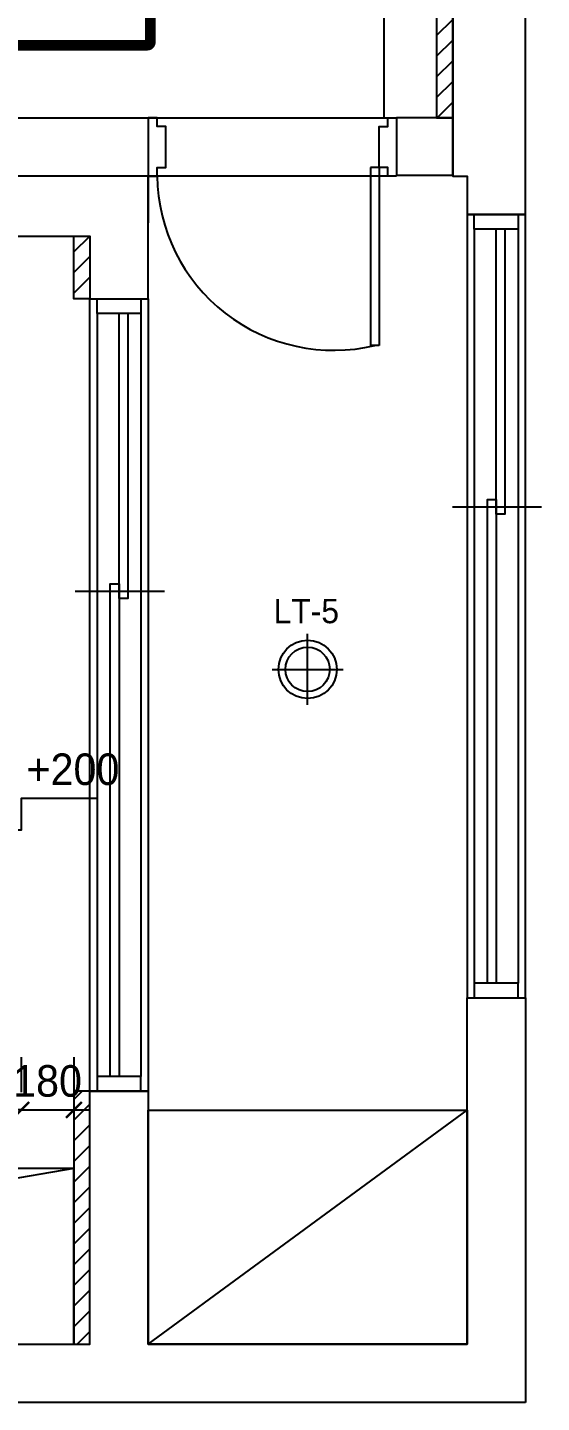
# Model space of a CAD drawing. Header units: millimetres. Extents: x 261942 to 379971, y 117646 to 213875.
# Drawn here: x 329571 to 331331, y 158634 to 163338 of the extents above; entities that cross this region are included whole.
import ezdxf
from ezdxf.enums import TextEntityAlignment as Align

# ---------------------------------------------------------------- set-up
doc = ezdxf.new("R2010")
doc.units = ezdxf.units.MM
doc.header["$LTSCALE"] = 100
doc.header["$PDMODE"] = 3
doc.linetypes.add('HID', pattern=[2.3, 1.5, -0.8])
doc.layers.get('DEFPOINTS').update_dxf_attribs({"color": 248})
for name, color, linetype in [('02-WAL', 2, 'Continuous'), ('03-WAL NEW', 3, 'Continuous'), ('04-WIN', 4, 'Continuous'), ('06-FUR', 6, 'Continuous'), ('06-LIGHT', 4, 'Continuous'), ('07-DIM', 5, 'Continuous'), ('07-DIM WAL', 5, 'Continuous'), ('RC-LIGHT', 7, 'Continuous'), ('도면층4', 4, 'Continuous'), ('설비', 7, 'Continuous')]:
    doc.layers.add(name, color=color, linetype=linetype)
doc.styles.add('YOURNAME', font='HY울릉도M.TTF')
doc.styles.add('코레일둥고', font='Korail_Round_Gothic_Medium.ttf')
doc.dimstyles.new('YOURNAME-60', dxfattribs={"dimscale": 60, "dimtxt": 1.8, "dimasz": 0.9, "dimexe": 1, "dimexo": 3, "dimgap": 0.7, "dimtad": 1, "dimdec": 0, "dimzin": 0, "dimdsep": 46, "dimtxsty": 'YOURNAME', "dimblk": 'ARCHTICK', "dimcen": 0, "dimclrd": 1, "dimclre": 1, "dimclrt": 7, "dimadec": 0, "dimazin": 0, "dimtfac": 1, "dimtdec": 0, "dimtix": 1, "dimtmove": 2, "dimatfit": 3, "dimldrblk": 'ARCHTICK', "dimfxl": 0, "dimtolj": 1, "dimtzin": 0, "dimarcsym": 0})

# ---------------------------------------------------------------- blocks, each defined once
blk = doc.blocks.new('_ArchTick')
at = {"color": 0, "linetype": 'ByBlock', "const_width": 0.15}
blk.add_lwpolyline([(-0.5, -0.5), (0.5, 0.5)], dxfattribs=at)
blk = doc.blocks.new('*D135')
at = {"layer": '07-DIM', "color": 1, "lineweight": -2}
for p, q in [((329549.7, 159815), (329549.7, 159695)), ((329729.7, 159815), (329729.7, 159695)), ((329549.7, 159635), (329495.7, 159635)), ((329549.7, 159635), (329729.7, 159635)), ((329729.7, 159635), (329783.7, 159635))]:
    blk.add_line(p, q, dxfattribs=at)
at = {"layer": 'DEFPOINTS', "color": 0}
for p in [(329549.7, 159635), (329729.7, 159635), (329729.7, 159635)]:
    blk.add_point(p, dxfattribs=at)
at = {"layer": '07-DIM', "color": 1, "lineweight": -2, "xscale": 54, "yscale": 54, "zscale": 54}
blk.add_blockref('_ArchTick', (329549.7, 159635), dxfattribs=at)
at = {"layer": '07-DIM', "color": 1, "lineweight": -2, "xscale": 54, "yscale": 54, "zscale": 54, "rotation": 180}
blk.add_blockref('_ArchTick', (329729.7, 159635), dxfattribs=at)
at = {"layer": '07-DIM', "color": 7, "insert": (329639.7, 159733.2), "char_height": 108, "attachment_point": 5, "style": 'YOURNAME'}
blk.add_mtext('\\A1;180', dxfattribs=at)
blk = doc.blocks.new('RRHREU')
at = {"color": 1, "linetype": 'Continuous'}
for p, q in [((119141.7, 54330.2), (119141.7, 54530.2)), ((119041.7, 54430.2), (119241.7, 54430.2))]:
    blk.add_line(p, q, dxfattribs=at)
at = {"layer": 'RC-LIGHT'}
for radius in [82.5, 62.5]:
    blk.add_circle((119141.7, 54430.2), radius, dxfattribs=at)
blk = doc.blocks.new('FLOORPLAN')
at = {"layer": '02-WAL'}
for p, q in [((183885.9, 56466.5), (184085.9, 56466.5)), ((183885.9, 55282.5), (183885.9, 56466.5)), ((184085.9, 56466.5), (184085.9, 55082.5)), ((182594.9, 55282.5), (182594.9, 56147.5)), ((182594.9, 56147.5), (182794.9, 56147.5)), ((182794.9, 56147.5), (182794.9, 55282.5)), ((179019.9, 55282.5), (182594.9, 55282.5)), ((182794.9, 55282.5), (183885.9, 55282.5)), ((184085.9, 55082.5), (172680.9, 55082.5))]:
    blk.add_line(p, q, dxfattribs=at)
blk.add_lwpolyline([(183836.9, 60126.5), (183836.9, 59277.5), (183885.9, 59277.5), (183885.9, 59146.5), (184085.9, 59146.5), (184085.9, 60126.5), (183836.9, 60126.5)], dxfattribs=at)
blk.add_lwpolyline([(182794.9, 59277.5), (178819.9, 59277.5), (178819.9, 59072.5), (182594.9, 59072.5), (182594.9, 58857.5), (182794.9, 58857.5)], close=True, dxfattribs=at)
at = {"layer": '04-WIN'}
for p, q in [((183910.9, 59096.5), (183910.9, 56516.5)), ((184060.9, 59096.5), (184060.9, 56516.5)), ((182619.9, 58807.5), (182619.9, 56197.5)), ((182769.9, 58807.5), (182769.9, 56197.5)), ((183835.9, 58146.5), (184140.9, 58146.5)), ((182544.9, 57857.5), (182849.9, 57857.5))]:
    blk.add_line(p, q, dxfattribs=at)
for points in [[(184085.9, 59146.5), (183885.9, 59146.5), (183885.9, 56466.5), (184085.9, 56466.5)], [(184060.9, 59146.5), (184060.9, 59096.5), (183910.9, 59096.5), (183910.9, 59146.5)], [(182594.9, 58857.5), (182794.9, 58857.5), (182794.9, 56147.5), (182594.9, 56147.5)], [(182769.9, 58857.5), (182769.9, 58807.5), (182619.9, 58807.5), (182619.9, 58857.5)], [(183985.9, 58171.5), (183985.9, 56516.5), (183955.9, 56516.5), (183955.9, 58171.5)], [(182694.9, 57882.5), (182694.9, 56197.5), (182664.9, 56197.5), (182664.9, 57882.5)], [(184060.9, 56466.5), (184060.9, 56516.5), (183910.9, 56516.5), (183910.9, 56466.5)], [(182769.9, 56147.5), (182769.9, 56197.5), (182619.9, 56197.5), (182619.9, 56147.5)]]:
    blk.add_lwpolyline(points, close=True, dxfattribs=at)
for points in [[(184015.9, 59096.5), (184015.9, 58121.5), (183985.9, 58121.5), (183985.9, 59096.5)], [(182724.9, 58807.5), (182724.9, 57832.5), (182694.9, 57832.5), (182694.9, 58807.5)]]:
    blk.add_lwpolyline(points, dxfattribs=at)

msp = doc.modelspace()

# ---------------------------------------------------------------- hatches: boundary and pattern name
at = {"layer": '03-WAL NEW'}
h = msp.add_hatch(dxfattribs=at)
h.set_pattern_fill('_USER', color=256, scale=50, angle=45, pattern_type=0)
h.set_pattern_definition([(45, (-9.457, -18189), (-35.355339, 35.355339), [])])
h.paths.add_polyline_path([(330971.7, 167202.9), (331026.7, 167202.9), (331026.7, 166547.9), (330971.7, 166547.9)])
h.paths.add_polyline_path([(331026.7, 163677.9), (330971.7, 163677.9), (330971.7, 163028.9), (331026.7, 163028.9)])
h = msp.add_hatch(dxfattribs=at)
h.set_pattern_fill('_USER', color=256, scale=50, angle=45, pattern_type=0)
h.set_pattern_definition([(45, (0, 0), (-35.355339, 35.355339), [])])
h.paths.add_polyline_path([(329729.7, 162623.9), (329784.7, 162623.9), (329784.7, 162408.9), (329729.7, 162408.9)])
h.paths.add_polyline_path([(329784.7, 159698.9), (329729.7, 159698.9), (329729.7, 158833.9), (329784.7, 158833.9)])

# ---------------------------------------------------------------- linework, layer by layer
for points in [[(331026.7, 163677.9), (330971.7, 163677.9), (330971.7, 163028.9), (331026.7, 163028.9)], [(330834.7, 162831.9), (331026.7, 162831.9), (331026.7, 163028.9), (330834.7, 163028.9)], [(329729.7, 162623.9), (329784.7, 162623.9), (329784.7, 162408.9), (329729.7, 162408.9)], [(329784.7, 159698.9), (329729.7, 159698.9), (329729.7, 158833.9), (329784.7, 158833.9)]]:
    msp.add_lwpolyline(points, close=True, dxfattribs=at)
msp.add_lwpolyline([(326009.7, 162828.9), (326009.7, 163028.9), (329984.7, 163028.9), (329984.7, 162668.9)], dxfattribs=at)
at = {"layer": '04-WIN'}
msp.add_line((330774.7, 162858.9), (330774.7, 162249.9), dxfattribs=at)
at = {"layer": '06-FUR'}
for p, q in [((329984.7, 158833.9), (331075.7, 159633.9)), ((329729.7, 159433.9), (326209.7, 158833.9))]:
    msp.add_line(p, q, dxfattribs=at)
for points in [[(329984.7, 159633.9), (331075.7, 159633.9), (331075.7, 158833.9), (329984.7, 158833.9)], [(326209.7, 158833.9), (329729.7, 158833.9), (329729.7, 159433.9), (326209.7, 159433.9)]]:
    msp.add_lwpolyline(points, close=True, dxfattribs=at)
at = {"layer": '06-LIGHT', "color": 10, "linetype": 'HID', "const_width": 36}
msp.add_lwpolyline([(324757.2, 163276.9), (329981.7, 163276.9, 0.414214), (329991.7, 163286.9), (329991.7, 167202.9)], format="xyb", dxfattribs=at)
at = {"layer": '06-LIGHT'}
for points in [[(330791.7, 163028.9), (330791.7, 167202.9)], [(329809.9, 160699.6), (329549.7, 160699.6), (329549.7, 160591.6), (329289.4, 160591.6)]]:
    msp.add_lwpolyline(points, dxfattribs=at)
at = {"layer": '07-DIM WAL'}
msp.add_arc((330618.8, 162837.5), 604.2, 180.8119, 283.4807, dxfattribs=at)
at = {"layer": '도면층4'}
for p, q in [((329984.7, 163028.9), (330834.7, 163028.9)), ((330744.7, 162858.9), (330744.7, 162249.9)), ((330774.7, 162858.9), (330744.7, 162858.9)), ((330774.7, 162858.9), (330774.7, 162249.9)), ((330834.7, 162828.9), (329984.7, 162828.9)), ((330774.7, 162249.9), (330744.7, 162249.9))]:
    msp.add_line(p, q, dxfattribs=at)
for points in [[(329984.7, 162828.9), (330014.7, 162828.9), (330014.7, 162858.9), (330044.7, 162858.9), (330044.7, 162998.9), (330014.7, 162998.9), (330014.7, 163028.9), (329984.7, 163028.9), (329984.7, 162828.9)], [(330834.7, 162828.9), (330804.7, 162828.9), (330804.7, 162858.9), (330774.7, 162858.9), (330774.7, 162998.9), (330804.7, 162998.9), (330804.7, 163028.9), (330834.7, 163028.9), (330834.7, 162828.9)]]:
    msp.add_lwpolyline(points, dxfattribs=at)

# ---------------------------------------------------------------- block references
msp.add_blockref('FLOORPLAN', (147189.7, 103551.4))
at = {"layer": 'RC-LIGHT', "xscale": 1.212121212121212, "yscale": 1.212121212121212, "zscale": 1.212121212121212}
msp.add_blockref('RRHREU', (186115.9, 95165.9), dxfattribs=at)

# ---------------------------------------------------------------- texts
at = {"layer": '06-LIGHT', "style": '코레일둥고'}
msp.add_text('+200', height=108, dxfattribs=at).set_placement((329567.5, 160746.2))
at = {"layer": '설비', "color": 30, "style": '코레일둥고'}
msp.add_text('LT-5', height=83.33, dxfattribs=at).set_placement((330413.4, 161383.1), align=Align.TOP_LEFT)

# ---------------------------------------------------------------- dimensions: what is measured, and where the dimension line sits
at = {"layer": '07-DIM'}
dim = msp.add_linear_dim(base=(329729.7, 159635), p1=(329549.7, 159635), p2=(329729.7, 159635), dimstyle='YOURNAME-60', dxfattribs=at)
dim.commit()
dim.dimension.update_dxf_attribs({"geometry": '*D135', "text_midpoint": (329639.7, 159733.2)})

doc.saveas('drawing.dxf')
